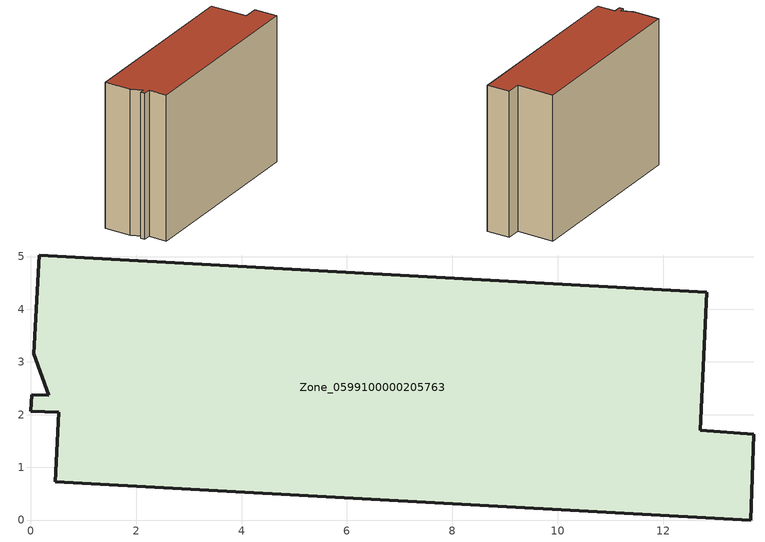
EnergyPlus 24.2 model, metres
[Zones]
Zone_0599100000205763
 floor ground (C_G): 0.34,2.37 0.06,3.15 0.16,5.03 12.83,4.32 12.71,1.7 13.72,1.63 13.66,0 0.46,0.73 0.53,2.04 0,2.06 0.02,2.38 z0
 wall outside (C_F): 12.83,4.32 0.16,5.03 0.06,3.15 0.34,2.37 0.02,2.38 0,2.06 0.53,2.04 0.46,0.73 13.66,0 13.72,1.63 12.71,1.7 12.83,4.32 z0:10.48
 roof outside (C_R): 0.06,3.15 0.34,2.37 0.02,2.38 0,2.06 0.53,2.04 0.46,0.73 13.66,0 13.72,1.63 12.71,1.7 12.83,4.32 0.16,5.03 z10.48
[BUILDING]
Pand.0599100000205763: North Axis=0; Terrain=City; Loads Convergence Tolerance Value=0.04; Temperature Convergence Tolerance Value=0.4; Solar Distribution=FullExterior; Maximum Number of Warmup Days=25; Minimum Number of Warmup Days=1
[Site:Location]
Rotterdam.The.Hague.AP_ZH_NLD Design_Conditions: Latitude=51.96; Longitude=4.45; Time Zone=1; Elevation=-4.5
[SITE:GROUNDTEMPERATURE:BUILDINGSURFACE]
18, 18, 18, 18, 18, 18, 18, 18, 18, 18, 18, 18
[MATERIAL] Thermal Absorptance=0.9; Solar Absorptance=0.7; Visible Absorptance=0.7
Name | Roughness | Thickness | Conductivity | Density | Specific Heat
G.TI.1946 | MediumSmooth | 0.15 | 1 | 540 | 1210
F.TI.1946 | Rough | 0.3 | 0.857143 | 1920 | 840
R.TI.1946 | MediumRough | 0.2 | 0.1 | 1500 | 1000
[CONSTRUCTION]
C_G: G.TI.1946
C_F: F.TI.1946
C_R: R.TI.1946
[ZONE]
Zone_0599100000205763: Type=1; Multiplier=1; Ceiling Height=Autocalculate; Volume=Autocalculate; Floor Area=autocalculate; Part of Total Floor Area=Yes
[ZONEINFILTRATION:DESIGNFLOWRATE]
Infil_Zone_0599100000205763: Zone or ZoneList or Space or SpaceList=Zone_0599100000205763; Schedule=AlwaysOn; Design Flow Rate Calculation Method=Flow/Area; Flow Rate per Floor Area=0.003; Constant Term Coefficient=1; Temperature Term Coefficient=0; Velocity Term Coefficient=0; Velocity Squared Term Coefficient=0
[HVACTEMPLATE:ZONE:IDEALLOADSAIRSYSTEM]
Zone_0599100000205763: Maximum Heating Supply Air Temperature=50; Minimum Cooling Supply Air Temperature=13; Maximum Heating Supply Air Humidity Ratio=0.0156; Minimum Cooling Supply Air Humidity Ratio=0.0077; Heating Limit=NoLimit; Cooling Limit=NoLimit; Dehumidification Control Type=ConstantSensibleHeatRatio; Cooling Sensible Heat Ratio=0.7; Dehumidification Setpoint=60; Humidification Control Type=None; Humidification Setpoint=30; Outdoor Air Method=None; Outdoor Air Flow Rate per Person=0.00944; Outdoor Air Flow Rate per Zone Floor Area=0; Outdoor Air Flow Rate per Zone=0; Demand Controlled Ventilation Type=None; Outdoor Air Economizer Type=NoEconomizer; Heat Recovery Type=None; Sensible Heat Recovery Effectiveness=0.7; Latent Heat Recovery Effectiveness=0.65
[ZONECONTROL:THERMOSTAT]
ThermostatControl_Zone_0599100000205763: Zone or ZoneList=Zone_0599100000205763; Control Type Schedule=DualSetpointControlType; Control 1=Thermostat_Zone_0599100000205763; Temperature Difference Between Cutout And Setpoint=0
[THERMOSTATSETPOINT:DUALSETPOINT]
Thermostat_Zone_0599100000205763: Heating Setpoint Temperature Schedule=HeatingSetpoint_Zone_0599100000205763; Cooling Setpoint Temperature Schedule=CoolingSetpoint_Zone_0599100000205763
[SCHEDULE:COMPACT]
HeatingSetpoint_Zone_0599100000205763: Through: 12/31, For: AllDays, Until: 24:00, 21
CoolingSetpoint_Zone_0599100000205763: Through: 12/31, For: AllDays, Until: 24:00, 24
DualSetpointControlType: Through: 12/31, For: AllDays, Until: 24:00, 4
AlwaysOn: Through: 12/31, For: AllDays, Until: 24:00, 1
